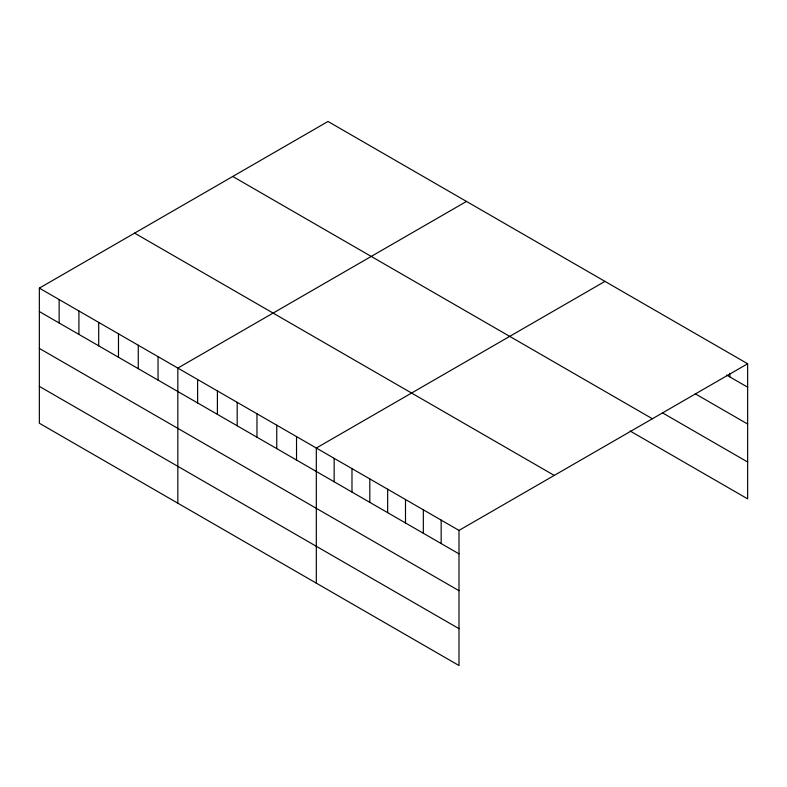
<?xml version="1.0" encoding="UTF-8"?>
<svg xmlns="http://www.w3.org/2000/svg" width="787" height="787" viewBox="0 0 787 787"><rect width="100%" height="100%" fill="white"/><g stroke="black" fill="none" stroke-linecap="round" stroke-linejoin="round"><path stroke-width="1.18" d="M39.35 288.131L458.998 530.408L458.998 665.527L39.35 423.239L39.35 288.131L328.002 121.473L747.65 363.761L747.65 498.869L630.151 431.03M466.484 201.433L177.832 368.08L177.832 503.198M604.967 281.382L316.315 448.039L316.315 583.147M458.998 530.408L747.65 363.761M726.667 375.084L747.65 387.194M695.196 393.766L747.65 424.045M662.674 412.959L747.65 462.018M232.745 176.475L652.393 418.753M134.607 233.129L554.255 475.417M39.35 311.563L458.998 553.851M39.35 348.415L458.998 590.703M39.35 386.387L458.998 628.665M729.815 373.382L729.815 376.894M441.163 520.109L441.163 543.551M423.327 509.819L423.327 533.252M405.492 499.519L405.492 522.952M387.657 489.219L387.657 512.662M369.821 478.929L369.821 502.362M351.986 468.629L351.986 492.062M334.15 458.329L334.15 481.772M296.532 436.608L296.532 460.051M276.749 425.187L276.749 448.629M256.965 413.765L256.965 437.208M237.182 402.344L237.182 425.787M217.399 390.923L217.399 414.365M197.616 379.501L197.616 402.934M158.049 356.659L158.049 380.091M138.266 345.237L138.266 368.67M118.483 333.816L118.483 357.249M98.7 322.395L98.7 345.827M78.916 310.973L78.916 334.406M59.133 299.552L59.133 322.985"/></g></svg>
